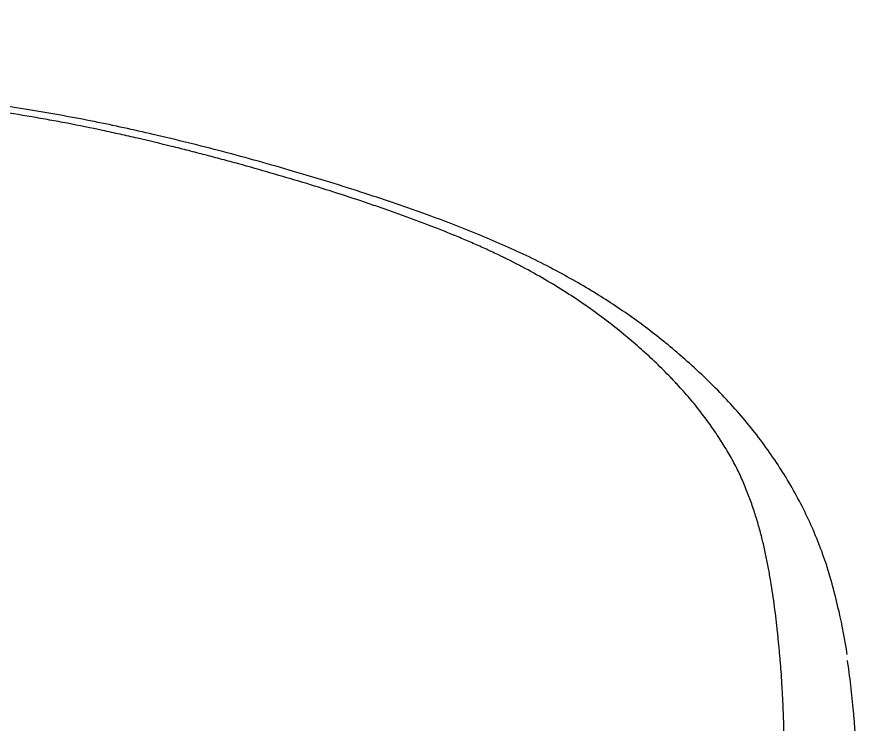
# Model space of a CAD drawing. Extents: x 86520 to 160660, y -2551 to 2752.
# Drawn here: x 87814.1 to 87866.3, y 1630 to 1673.9 of the extents above; entities that cross this region are included whole.
import ezdxf

# ---------------------------------------------------------------- set-up
doc = ezdxf.new("R2010")
doc.units = 0
doc.header["$LTSCALE"] = 10
doc.header["$MEASUREMENT"] = 0
doc.layers.add('1', color=7, linetype='CONTINUOUS')

msp = doc.modelspace()

# ---------------------------------------------------------------- linework, layer by layer
at = {"layer": '1', "color": 7, "linetype": 'CONTINUOUS'}
for points, knots in [([(87865.5892, 1634.3557), (87865.4538, 1635.2252), (87865.18, 1636.6252), (87864.7334, 1638.4881), (87864.1212, 1640.5515), (87863.1845, 1642.8549), (87861.7719, 1645.4646), (87860.051, 1647.9484), (87858.037, 1650.3064), (87855.8337, 1652.4278), (87853.5858, 1654.2962), (87851.2741, 1655.9611), (87848.7401, 1657.5285), (87845.9549, 1658.9923), (87842.8455, 1660.3697), (87839.4471, 1661.6793), (87835.565, 1663.0019), (87831.3541, 1664.3034), (87826.9647, 1665.5279), (87822.8304, 1666.5512), (87818.8667, 1667.4239), (87814.9571, 1668.1246), (87810.7678, 1668.7308), (87806.2023, 1669.2474), (87800.608, 1669.7408), (87793.3884, 1670.2884), (87784.1004, 1670.8449), (87771.714, 1671.4665), (87755.9429, 1672.1732), (87737.1648, 1672.8397), (87716.867, 1673.3842), (87696.3462, 1673.7445), (87679.9562, 1673.8976), (87670.5895, 1673.8838), (87667.9755, 1673.8736)], [0, 0, 0, 0, 0.0289988, 0.0450461, 0.0608269, 0.0861198, 0.1105295, 0.1340816, 0.1569546, 0.1792604, 0.1980877, 0.2157664, 0.2326305, 0.2506931, 0.2677783, 0.2858587, 0.3053638, 0.3272166, 0.3481044, 0.3678809, 0.3841121, 0.4010226, 0.4182681, 0.4369545, 0.4577256, 0.4872151, 0.5256551, 0.5714354, 0.6386172, 0.718265, 0.8004802, 0.8859801, 0.9681813, 1, 1, 1, 1]), ([(87861.4095, 1620.6351), (87861.4198, 1620.734), (87861.4298, 1620.8334), (87861.4494, 1621.033), (87861.4779, 1621.3338), (87861.5038, 1621.6391), (87861.5355, 1622.0506), (87861.5499, 1622.2587), (87861.5758, 1622.6789), (87861.5873, 1622.891), (87861.6082, 1623.3181), (87861.6175, 1623.5332), (87861.6347, 1623.9657), (87861.6425, 1624.1832), (87861.664, 1624.8385), (87861.6756, 1625.2791), (87861.6918, 1626.169), (87861.6965, 1626.6185), (87861.6987, 1627.5264), (87861.6963, 1627.9849), (87861.6842, 1628.9111), (87861.6745, 1629.3788), (87861.6473, 1630.3242), (87861.6298, 1630.8017), (87861.5967, 1631.5249), (87861.5844, 1631.7672), (87861.5575, 1632.2546), (87861.5428, 1632.4998), (87861.5109, 1632.9929), (87861.4936, 1633.2407), (87861.4656, 1633.6136), (87861.4559, 1633.7381), (87861.4357, 1633.9874), (87861.4251, 1634.1121), (87861.403, 1634.3624), (87861.3915, 1634.488), (87861.3678, 1634.7402), (87861.3556, 1634.867), (87861.3307, 1635.1214), (87861.318, 1635.249), (87861.292, 1635.5051), (87861.2788, 1635.6334), (87861.238, 1636.0191), (87861.2094, 1636.2772), (87861.1483, 1636.795), (87861.1159, 1637.0548), (87861.0467, 1637.5766), (87861.0099, 1637.8385), (87860.9318, 1638.3645), (87860.8904, 1638.6284), (87860.8024, 1639.1583), (87860.7558, 1639.4242), (87860.6563, 1639.9584), (87860.6036, 1640.2266), (87860.4906, 1640.7656), (87860.4303, 1641.0363), (87860.2998, 1641.5802), (87860.2297, 1641.8535), (87860.0779, 1642.4027), (87859.9961, 1642.6786), (87859.8206, 1643.2331), (87859.727, 1643.5117), (87859.5273, 1644.0716), (87859.4212, 1644.3527), (87859.2511, 1644.7763), (87859.1925, 1644.9177), (87859.0706, 1645.2013), (87859.0072, 1645.3433), (87858.8747, 1645.628), (87858.8055, 1645.7705), (87858.6612, 1646.0561), (87858.586, 1646.1992), (87858.352, 1646.6288), (87858.1846, 1646.9159), (87857.9204, 1647.3474), (87857.8301, 1647.4914), (87857.6453, 1647.7795), (87857.5508, 1647.9236), (87857.3574, 1648.2122), (87857.2585, 1648.3565), (87857.0562, 1648.6453), (87856.9527, 1648.7898), (87856.7406, 1649.079), (87856.6319, 1649.2237), (87856.4087, 1649.5132), (87856.2941, 1649.658), (87855.9413, 1650.0927), (87855.694, 1650.3828), (87855.3054, 1650.8183), (87855.1729, 1650.9636), (87854.9699, 1651.1815), (87854.9015, 1651.2542), (87854.7635, 1651.3995), (87854.6939, 1651.472), (87854.3429, 1651.8343), (87854.0529, 1652.123), (87853.4537, 1652.6977), (87853.1446, 1652.9837), (87852.5063, 1653.5529), (87852.1772, 1653.8361), (87851.1579, 1654.6808), (87850.4356, 1655.2375), (87849.2762, 1656.0604), (87848.8772, 1656.3327), (87848.0508, 1656.8728), (87847.6234, 1657.1405), (87846.736, 1657.6707), (87846.276, 1657.9333), (87845.3184, 1658.4523), (87844.8211, 1658.7089), (87844.2397, 1658.994), (87844.1748, 1659.0257), (87844.0445, 1659.0887), (87843.8485, 1659.1831), (87843.3866, 1659.4013), (87842.983, 1659.5852), (87842.438, 1659.8274), (87842.162, 1659.9471), (87841.6039, 1660.1839), (87841.3217, 1660.301), (87840.4669, 1660.6488), (87839.8861, 1660.8761), (87839.0013, 1661.2114), (87838.7041, 1661.3222), (87838.1055, 1661.542), (87837.8041, 1661.6511), (87837.1971, 1661.8674), (87836.586, 1662.082), (87835.9666, 1662.2932), (87835.0315, 1662.6074), (87834.4001, 1662.8136), (87833.1242, 1663.2204), (87832.4796, 1663.4211), (87831.1772, 1663.8169), (87830.5195, 1664.012), (87829.1906, 1664.3967), (87828.5193, 1664.5862), (87827.5021, 1664.8662), (87827.1613, 1664.9588), (87826.4762, 1665.1425), (87826.1323, 1665.2334), (87825.442, 1665.4137), (87825.0955, 1665.5029), (87824.3998, 1665.6796), (87824.0506, 1665.7671), (87822.9986, 1666.0266), (87822.2913, 1666.1956), (87821.2205, 1666.4428), (87820.8619, 1666.524), (87820.3213, 1666.6442), (87820.1407, 1666.684), (87819.7793, 1666.7628), (87818.8747, 1666.958), (87817.9645, 1667.1438), (87816.8658, 1667.3557), (87816.4985, 1667.4245), (87815.7616, 1667.558), (87814.6528, 1667.7521), (87813.5343, 1667.9287), (87812.4103, 1668.0951), (87812.0347, 1668.1488), (87811.2819, 1668.253), (87810.9047, 1668.3034), (87809.7706, 1668.45), (87809.0114, 1668.5415), (87806.7263, 1668.8007), (87805.1931, 1668.953), (87802.8844, 1669.1618), (87802.1134, 1669.228), (87800.9553, 1669.3239), (87800.569, 1669.3552), (87799.7961, 1669.417), (87799.4094, 1669.4474), (87798.249, 1669.5372), (87797.4746, 1669.5954), (87795.9247, 1669.7086), (87795.1491, 1669.7636), (87793.5967, 1669.8708), (87792.8199, 1669.923), (87791.6539, 1669.9994), (87791.2651, 1670.0245), (87790.4874, 1670.0743), (87790.0985, 1670.0989), (87788.9318, 1670.1719), (87788.1539, 1670.2194), (87786.5979, 1670.3127), (87785.8198, 1670.3584), (87783.4853, 1670.4929), (87781.9287, 1670.5789), (87778.8147, 1670.7452), (87777.2575, 1670.8254), (87774.1425, 1670.9809), (87772.5848, 1671.0561), (87767.911, 1671.275), (87764.7943, 1671.4121), (87758.5595, 1671.672), (87755.4415, 1671.7948), (87750.7635, 1671.97), (87749.2041, 1672.0269), (87746.0849, 1672.1378), (87744.5252, 1672.1918), (87739.8456, 1672.3495), (87736.7254, 1672.4489), (87730.4836, 1672.6345), (87727.3622, 1672.7207), (87721.118, 1672.8806), (87717.9954, 1672.9541), (87713.3105, 1673.0542), (87711.7487, 1673.0859), (87708.6248, 1673.1459), (87707.0627, 1673.1741), (87703.9381, 1673.2271), (87702.3757, 1673.2519), (87699.2505, 1673.2982), (87697.6877, 1673.3196), (87692.999, 1673.3788), (87689.8725, 1673.4114), (87683.6184, 1673.4631), (87680.4906, 1673.4822), (87675.7981, 1673.5007), (87674.2338, 1673.5053), (87671.8871, 1673.5096), (87671.1048, 1673.5107), (87669.5402, 1673.5121), (87668.7579, 1673.5125), (87667.9755, 1673.5125)], [0, 0, 0, 0, 0.0039063, 0.0039063, 0.0078125, 0.015625, 0.015625, 0.0234375, 0.0234375, 0.03125, 0.03125, 0.0390625, 0.0390625, 0.046875, 0.046875, 0.0625, 0.0625, 0.078125, 0.078125, 0.09375, 0.09375, 0.109375, 0.109375, 0.125, 0.125, 0.1328125, 0.1328125, 0.140625, 0.140625, 0.1484375, 0.1484375, 0.1523438, 0.1523438, 0.15625, 0.15625, 0.1601563, 0.1601563, 0.1640625, 0.1640625, 0.1679688, 0.1679688, 0.171875, 0.171875, 0.1796875, 0.1796875, 0.1875, 0.1875, 0.1953125, 0.1953125, 0.203125, 0.203125, 0.2109375, 0.2109375, 0.21875, 0.21875, 0.2265625, 0.2265625, 0.234375, 0.234375, 0.2421875, 0.2421875, 0.25, 0.25, 0.2578125, 0.2578125, 0.2617188, 0.2617188, 0.265625, 0.265625, 0.2695313, 0.2695313, 0.2734375, 0.2734375, 0.28125, 0.28125, 0.2851563, 0.2851563, 0.2890625, 0.2890625, 0.2929688, 0.2929688, 0.296875, 0.296875, 0.3007813, 0.3007813, 0.3046875, 0.3046875, 0.3125, 0.3125, 0.3164063, 0.3164063, 0.3183594, 0.3183594, 0.3203125, 0.3203125, 0.328125, 0.328125, 0.3359375, 0.3359375, 0.34375, 0.34375, 0.359375, 0.359375, 0.3671875, 0.3671875, 0.375, 0.375, 0.3828125, 0.3828125, 0.390625, 0.390625, 0.3916016, 0.3916016, 0.3925781, 0.3945313, 0.3984375, 0.3984375, 0.4023438, 0.4023438, 0.40625, 0.40625, 0.4140625, 0.4140625, 0.4179688, 0.4179688, 0.421875, 0.421875, 0.4257813, 0.4296875, 0.4296875, 0.4375, 0.4375, 0.4453125, 0.4453125, 0.453125, 0.453125, 0.4609375, 0.4609375, 0.4648438, 0.4648438, 0.46875, 0.46875, 0.4726563, 0.4726563, 0.4765625, 0.4765625, 0.484375, 0.484375, 0.4882813, 0.4882813, 0.4902344, 0.4902344, 0.4921875, 0.5, 0.5, 0.5039063, 0.5039063, 0.5078125, 0.515625, 0.515625, 0.5195313, 0.5195313, 0.5234375, 0.5234375, 0.53125, 0.53125, 0.546875, 0.546875, 0.5546875, 0.5546875, 0.5585938, 0.5585938, 0.5625, 0.5625, 0.5703125, 0.5703125, 0.578125, 0.578125, 0.5859375, 0.5859375, 0.5898438, 0.5898438, 0.59375, 0.59375, 0.6015625, 0.6015625, 0.609375, 0.609375, 0.625, 0.625, 0.640625, 0.640625, 0.65625, 0.65625, 0.6875, 0.6875, 0.71875, 0.71875, 0.734375, 0.734375, 0.75, 0.75, 0.78125, 0.78125, 0.8125, 0.8125, 0.84375, 0.84375, 0.859375, 0.859375, 0.875, 0.875, 0.890625, 0.890625, 0.90625, 0.90625, 0.9375, 0.9375, 0.96875, 0.96875, 0.984375, 0.984375, 0.9921875, 0.9921875, 1, 1, 1, 1]), ([(87865.588, 1633.9746), (87865.6237, 1633.7299), (87865.6576, 1633.4861), (87865.7255, 1632.9709), (87865.7593, 1632.6998), (87865.8226, 1632.1598), (87865.8523, 1631.8908), (87865.908, 1631.3546), (87865.9341, 1631.0875), (87865.9705, 1630.6892), (87865.9822, 1630.5569), (87866.0047, 1630.2935), (87866.0156, 1630.1624), (87866.0364, 1629.9014), (87866.0464, 1629.7714), (87866.0656, 1629.512), (87866.0748, 1629.3825), (87866.1014, 1628.9946), (87866.1176, 1628.7369), (87866.1472, 1628.2241), (87866.1606, 1627.9691), (87866.1847, 1627.4626), (87866.1954, 1627.211), (87866.2144, 1626.7109), (87866.2227, 1626.4623), (87866.237, 1625.968), (87866.243, 1625.7222), (87866.2579, 1624.9893), (87866.2636, 1624.5069), (87866.266, 1623.9135), (87866.2662, 1623.7971), (87866.2662, 1623.681)], [0, 0, 0, 0, 0.0666567, 0.0666567, 0.141384, 0.141384, 0.2161112, 0.2161112, 0.2908385, 0.2908385, 0.3282021, 0.3282021, 0.3655657, 0.3655657, 0.4029293, 0.4029293, 0.440293, 0.440293, 0.5150202, 0.5150202, 0.5897474, 0.5897474, 0.6644747, 0.6644747, 0.7392019, 0.7392019, 0.8139292, 0.8139292, 0.9633837, 0.9633837, 1, 1, 1, 1])]:
    msp.add_open_spline(points, degree=3, knots=knots, dxfattribs=at)

doc.saveas('drawing.dxf')
